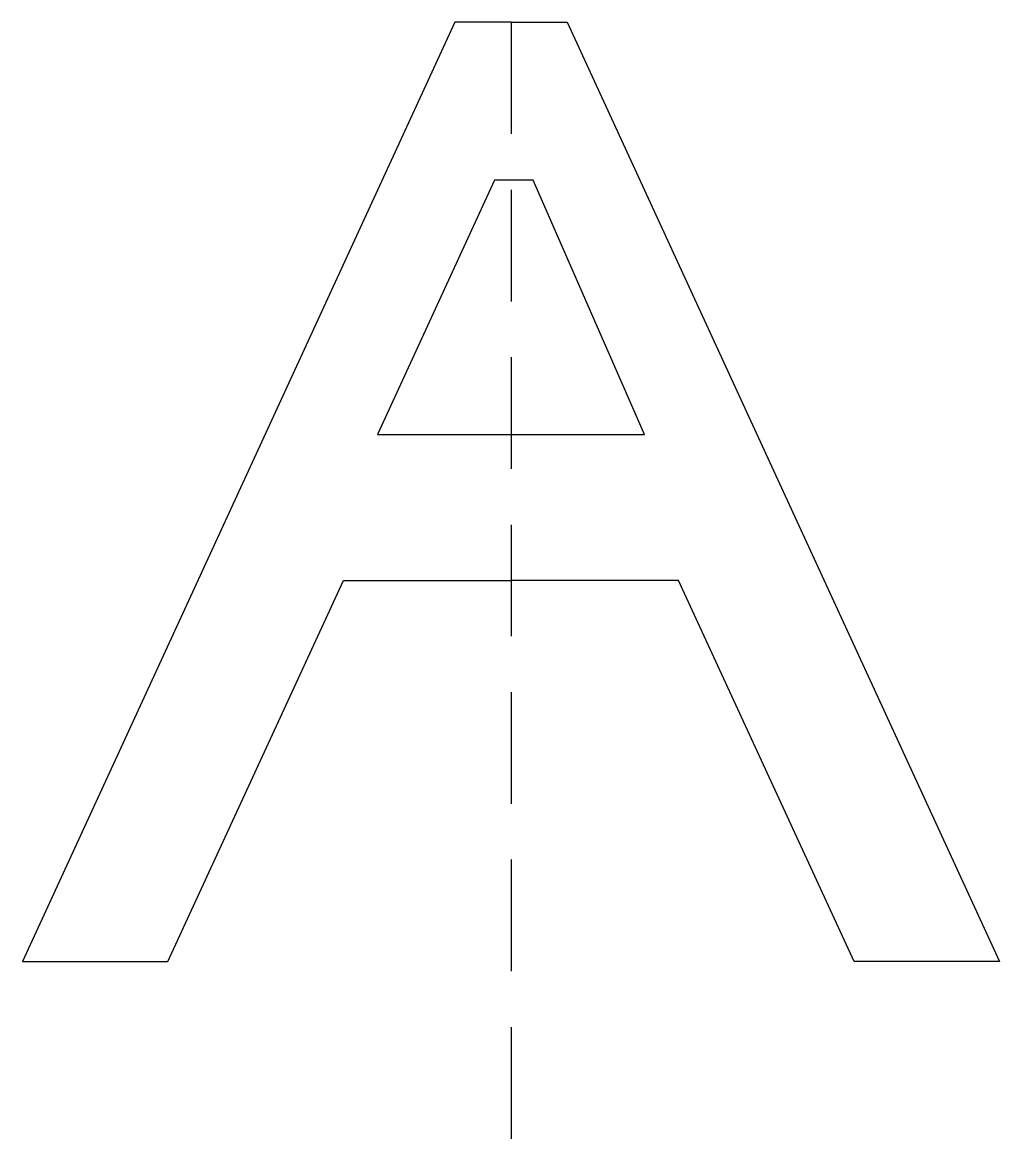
# Model space of a CAD drawing. Header units: inches. Extents: x -2.19 to 2.19, y -0.8 to 4.2.
import ezdxf

# ---------------------------------------------------------------- set-up
doc = ezdxf.new("R2010")
doc.units = ezdxf.units.IN
doc.linetypes.add('DASHED', pattern=[0.75, 0.5, -0.25])
doc.layers.get('0').update_dxf_attribs({"linetype": 'CONTINUOUS'})
doc.layers.add('1', color=7, linetype='DASHED')

msp = doc.modelspace()

# ---------------------------------------------------------------- linework, layer by layer
for p, q in [((-0.2509, 4.2), (-2.1875, -0.0071)), ((0, 4.2), (-0.2509, 4.2)), ((0, 4.2), (0.2509, 4.2)), ((0.2509, 4.2), (2.1875, -0.0071)), ((-1.5359, -0.0071), (-0.7501, 1.7)), ((-0.7501, 1.7), (0, 1.7)), ((0.7501, 1.7), (0, 1.7)), ((1.5359, -0.0071), (0.7501, 1.7)), ((-2.1875, -0.0071), (-1.5359, -0.0071)), ((2.1875, -0.0071), (1.5359, -0.0071))]:
    msp.add_line(p, q)
msp.add_lwpolyline([(-0.0738, 3.4931), (-0.5983, 2.3535), (0, 2.3535), (0.5983, 2.3535), (0.0989, 3.4931)], close=True)
at = {"layer": '1'}
msp.add_line((0, 4.2), (0, -0.8), dxfattribs=at)

doc.saveas('drawing.dxf')
